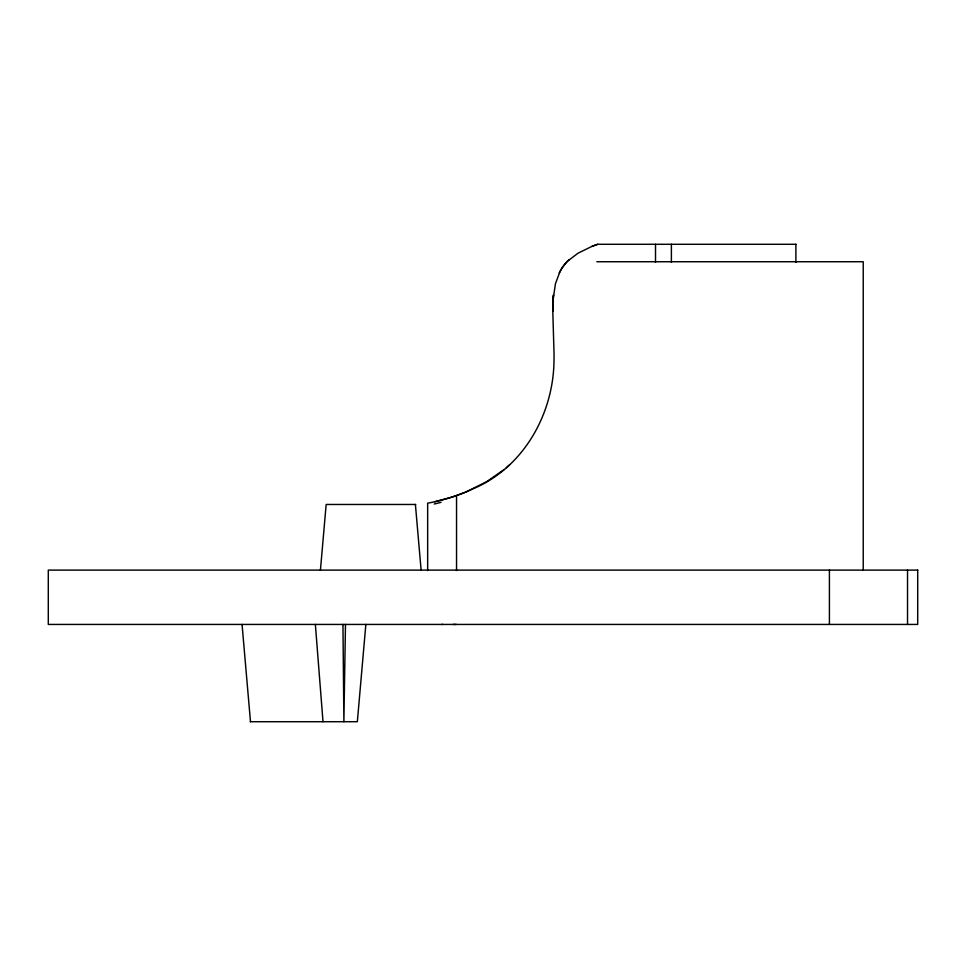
<?xml version="1.0" encoding="UTF-8"?>
<svg xmlns="http://www.w3.org/2000/svg" width="966" height="966" viewBox="0 0 966 966"><rect width="100%" height="100%" fill="white"/><g stroke="black" fill="none" stroke-linecap="round" stroke-linejoin="round"><path stroke-width="1.45" d="M345.478 624.434L343.884 721.711L342.954 624.434M320.434 570.109L326.158 504.469L415.718 504.469M365.848 624.434L357.348 721.711L250.339 721.711M796.008 244.289L597.7 244.289A123.708 123.479 90 0 0 591.784 246.463L577.958 253.237L567.706 261.061A42.613 42.54 -90 0 0 559.966 271.603L555.414 283.859L553.095 299.931A173.699 173.385 90 0 0 552.793 311.197L554.049 354.111A210.962 210.576 90 0 1 554.001 358.869C554.158 412.385 524.502 466.518 474.318 488.253M506.365 467.653L509.577 464.839M504.18 469.476L486.598 481.72L465.962 491.972M464.622 492.503L452.837 496.826M456.254 495.667L449.709 497.816A191.534 191.183 90 0 1 427.66 503.165L427.66 570.532M452.426 496.959L434.785 501.74M441.788 624.434L442.839 624.422M596.819 261.738L863.23 261.738L863.23 570.109M453.223 624.434L456.254 624.434M415.404 504.469L421.116 570.109M242.055 624.434L250.484 721.711M315.363 624.434L323.006 721.711M907.533 570.109L907.533 624.434M829.408 570.109L829.408 624.434M795.887 244.289L795.887 262.39M671.394 244.289L671.394 262.39M655.516 244.289L655.516 262.39M456.544 570.495L456.544 495.57A176.307 175.981 -90 0 0 474.318 488.253M441.112 502.272A73.283 12.739 -2.1 0 1 434.229 504.01M591.784 246.463A123.708 123.479 -90 0 1 597.7 244.289M559.242 273.052A43.023 42.939 -90 0 1 569.203 259.588M917.7 570.109L917.7 624.434L48.3 624.434L48.3 570.109L917.7 570.109M553.446 295.041A156.299 156.021 -90 0 0 552.818 311.197A156.299 156.021 90 0 1 553.446 295.041"/></g></svg>
